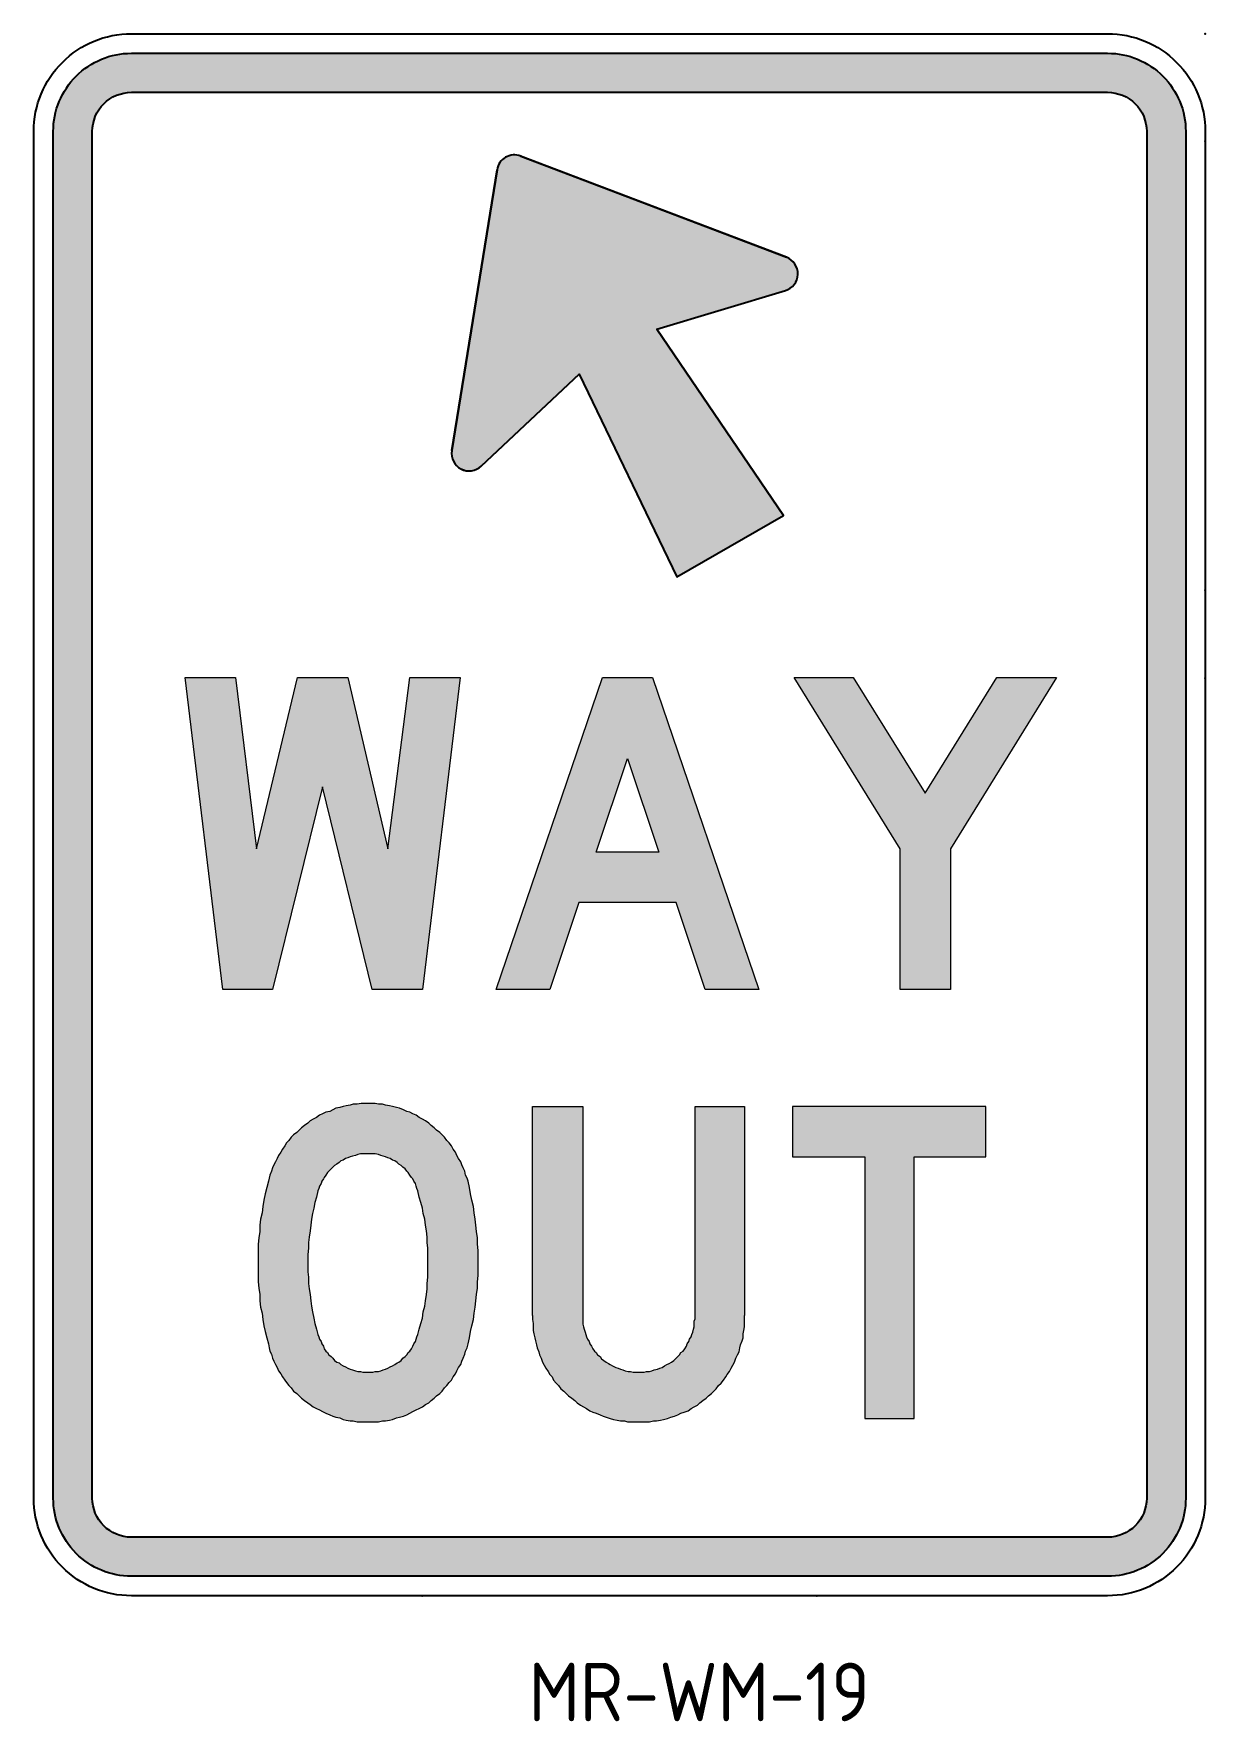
# Model space of a CAD drawing. Extents: x 92.1 to 152.1, y 131 to 217.4.
import ezdxf
from ezdxf.enums import TextEntityAlignment as Align

# ---------------------------------------------------------------- set-up
doc = ezdxf.new("R2010")
doc.units = 0
doc.header["$LTSCALE"] = 12
doc.header["$MEASUREMENT"] = 0
doc.header["$PDSIZE"] = 4
doc.layers.get('0').update_dxf_attribs({"linetype": 'CONTINUOUS'})
for name, color, linetype in [('L25', 1, 'CONTINUOUS'), ('L35', 3, 'CONTINUOUS'), ('T25', 1, 'CONTINUOUS')]:
    doc.layers.add(name, color=color, linetype=linetype)
doc.styles.add('ISO', font='iso')

# ---------------------------------------------------------------- blocks, each defined once
blk = doc.blocks.new('ARROWU3')
at = {"layer": 'L35'}
for p, q in [((2.02, 113.68), (94.02, 226.68)), ((107.98, 226.68), (199.98, 113.68)), ((78, 115), (11.06, 99.24)), ((78, 115), (69.5, 0)), ((124, 115), (190.94, 99.24)), ((124, 115), (132.5, 0)), ((69.5, 0), (132.5, 0))]:
    blk.add_line(p, q, dxfattribs=at)
for centre, start, end in [((101, 221), 39.15108, 140.84892), ((9, 108), 140.84892, 283.24902), ((193, 108), 256.75098, 39.15108)]:
    blk.add_arc(centre, 9, start, end, dxfattribs=at)
blk = doc.blocks.new('IBLK1')
at = {"layer": 'L35', "xscale": 0.1, "yscale": 0.1, "zscale": 0.1}
blk.add_blockref('ARROWU3', (0, 0), dxfattribs=at)

msp = doc.modelspace()

# ---------------------------------------------------------------- hatches: boundary and pattern name
at = {"layer": 'L25'}
h = msp.add_hatch(color=256, dxfattribs=at)
edge = h.paths.add_edge_path(flags=16)
edge.add_line((95.068, 142.431), (95.068, 212.431))
edge.add_arc((97.068, 212.431), 2, 90, 180, ccw=False)
edge.add_line((97.068, 214.431), (147.068, 214.431))
edge.add_arc((147.068, 212.431), 2, 0, 90, ccw=False)
edge.add_line((149.068, 212.431), (149.068, 142.431))
edge.add_arc((147.068, 142.431), 2, -90, 0, ccw=False)
edge.add_line((147.068, 140.431), (97.068, 140.431))
edge.add_arc((97.068, 142.431), 2, 180, 270, ccw=False)
edge = h.paths.add_edge_path()
edge.add_line((93.068, 142.431), (93.068, 212.431))
edge.add_arc((97.068, 212.431), 4, 90, 180, ccw=False)
edge.add_line((97.068, 216.431), (147.068, 216.431))
edge.add_arc((147.068, 212.431), 4, 0, 90, ccw=False)
edge.add_line((151.068, 212.431), (151.068, 142.431))
edge.add_arc((147.068, 142.431), 4, -90, 0, ccw=False)
edge.add_line((147.068, 138.431), (97.068, 138.431))
edge.add_arc((97.068, 142.431), 4, 180, 270, ccw=False)
msp.add_hatch(color=256, dxfattribs=at).paths.add_polyline_path([(130.563, 204.278, 0.71593), (130.624, 205.981), (117.006, 211.167, 0.475358), (115.797, 210.469), (113.48, 196.083, 0.71593), (114.985, 195.284), (119.994, 199.996), (125.008, 189.612), (130.464, 192.762), (123.978, 202.296)])
h = msp.add_hatch(color=256, dxfattribs=at)
h.paths.add_polyline_path([(99.821, 184.455), (102.396, 184.455), (103.483, 175.681), (105.576, 184.455), (108.151, 184.455), (110.204, 175.681), (111.33, 184.455), (113.906, 184.455), (111.974, 168.478), (109.399, 168.478), (106.863, 178.861), (104.288, 168.478), (101.752, 168.478)])
h.paths.add_polyline_path([(124.088, 175.52), (120.868, 175.52), (122.478, 180.31)], flags=16)
h.paths.add_polyline_path([(115.757, 168.478), (121.19, 184.455), (123.766, 184.455), (129.199, 168.478), (126.462, 168.478), (124.973, 172.945), (119.983, 172.945), (118.494, 168.478)])
h.paths.add_polyline_path([(131.01, 184.455), (134.028, 184.455), (137.731, 178.539), (141.393, 184.455), (144.451, 184.455), (139.018, 175.681), (139.018, 168.478), (136.443, 168.478), (136.443, 175.681)])
h = msp.add_hatch(color=256, dxfattribs=at)
h.paths.add_polyline_path([(130.929, 162.481), (130.929, 159.906), (134.632, 159.906), (134.632, 146.505), (137.167, 146.505), (137.167, 159.906), (140.829, 159.906), (140.829, 162.481)])
h.paths.add_polyline_path([(109.198, 160.067), (109.037, 160.067), (108.916, 160.067), (108.795, 160.067), (108.674, 160.027), (108.554, 159.986), (108.393, 159.946), (108.272, 159.906), (108.151, 159.866), (108.03, 159.825), (107.91, 159.745), (107.789, 159.705), (107.708, 159.624), (107.588, 159.544), (107.467, 159.463), (107.387, 159.383), (107.306, 159.302), (107.185, 159.181), (107.105, 159.101), (107.024, 158.98), (106.944, 158.859), (106.904, 158.779), (106.823, 158.658), (106.783, 158.538), (106.702, 158.417), (106.662, 158.296), (106.622, 158.175), (106.541, 157.853), (106.461, 157.572), (106.421, 157.29), (106.34, 157.008), (106.3, 156.727), (106.26, 156.405), (106.219, 156.123), (106.179, 155.801), (106.139, 155.519), (106.139, 155.237), (106.099, 154.916), (106.099, 154.634), (106.099, 154.312), (106.099, 154.03), (106.139, 153.748), (106.139, 153.427), (106.179, 153.145), (106.219, 152.863), (106.26, 152.541), (106.3, 152.259), (106.34, 151.978), (106.421, 151.656), (106.461, 151.374), (106.541, 151.092), (106.622, 150.811), (106.662, 150.69), (106.702, 150.569), (106.783, 150.448), (106.823, 150.328), (106.904, 150.207), (106.944, 150.086), (107.024, 149.966), (107.105, 149.885), (107.185, 149.764), (107.306, 149.684), (107.387, 149.603), (107.467, 149.483), (107.588, 149.402), (107.708, 149.362), (107.789, 149.281), (107.91, 149.201), (108.03, 149.161), (108.151, 149.08), (108.272, 149.04), (108.393, 149), (108.554, 148.959), (108.674, 148.919), (108.795, 148.919), (108.916, 148.879), (109.037, 148.879), (109.198, 148.879), (109.318, 148.879), (109.439, 148.879), (109.56, 148.919), (109.721, 148.919), (109.841, 148.959), (109.962, 149), (110.083, 149.04), (110.204, 149.08), (110.324, 149.161), (110.445, 149.201), (110.566, 149.281), (110.687, 149.362), (110.767, 149.402), (110.888, 149.483), (110.968, 149.603), (111.089, 149.684), (111.169, 149.764), (111.25, 149.885), (111.33, 149.966), (111.411, 150.086), (111.491, 150.207), (111.532, 150.328), (111.612, 150.448), (111.652, 150.569), (111.693, 150.69), (111.733, 150.811), (111.813, 151.092), (111.894, 151.374), (111.974, 151.656), (112.015, 151.978), (112.095, 152.259), (112.135, 152.541), (112.176, 152.863), (112.216, 153.145), (112.216, 153.427), (112.256, 153.748), (112.256, 154.03), (112.256, 154.312), (112.256, 154.634), (112.256, 154.916), (112.256, 155.237), (112.216, 155.519), (112.216, 155.801), (112.176, 156.123), (112.135, 156.405), (112.095, 156.727), (112.015, 157.008), (111.974, 157.29), (111.894, 157.572), (111.813, 157.853), (111.733, 158.175), (111.693, 158.296), (111.652, 158.417), (111.612, 158.538), (111.532, 158.658), (111.491, 158.779), (111.411, 158.859), (111.33, 158.98), (111.25, 159.101), (111.169, 159.181), (111.089, 159.302), (110.968, 159.383), (110.888, 159.463), (110.767, 159.544), (110.687, 159.624), (110.566, 159.705), (110.445, 159.745), (110.324, 159.825), (110.204, 159.866), (110.083, 159.906), (109.962, 159.946), (109.841, 159.986), (109.721, 160.027), (109.56, 160.067), (109.439, 160.067), (109.318, 160.067)], flags=16)
h.paths.add_polyline_path([(109.198, 162.642), (108.996, 162.642), (108.835, 162.642), (108.634, 162.602), (108.433, 162.602), (108.272, 162.562), (108.071, 162.522), (107.91, 162.481), (107.749, 162.441), (107.548, 162.401), (107.387, 162.32), (107.226, 162.24), (107.024, 162.2), (106.863, 162.119), (106.702, 162.039), (106.541, 161.918), (106.38, 161.838), (106.219, 161.757), (106.099, 161.636), (105.938, 161.516), (105.777, 161.395), (105.656, 161.274), (105.535, 161.153), (105.374, 161.033), (105.254, 160.912), (105.133, 160.751), (105.012, 160.63), (104.932, 160.469), (104.811, 160.308), (104.73, 160.147), (104.61, 159.986), (104.529, 159.825), (104.449, 159.664), (104.368, 159.503), (104.288, 159.342), (104.247, 159.181), (104.167, 158.98), (104.127, 158.819), (104.087, 158.658), (104.006, 158.336), (103.926, 158.014), (103.845, 157.692), (103.805, 157.37), (103.765, 157.048), (103.684, 156.727), (103.644, 156.405), (103.644, 156.083), (103.604, 155.761), (103.563, 155.439), (103.563, 155.117), (103.563, 154.795), (103.563, 154.473), (103.563, 154.151), (103.563, 153.829), (103.563, 153.507), (103.604, 153.185), (103.644, 152.863), (103.644, 152.541), (103.684, 152.219), (103.765, 151.897), (103.805, 151.575), (103.845, 151.253), (103.926, 150.972), (104.006, 150.65), (104.087, 150.328), (104.127, 150.127), (104.167, 149.966), (104.247, 149.805), (104.288, 149.603), (104.368, 149.442), (104.449, 149.281), (104.529, 149.12), (104.61, 148.959), (104.73, 148.798), (104.811, 148.637), (104.932, 148.476), (105.012, 148.356), (105.133, 148.195), (105.254, 148.074), (105.374, 147.913), (105.535, 147.792), (105.656, 147.672), (105.777, 147.551), (105.938, 147.43), (106.099, 147.309), (106.219, 147.229), (106.38, 147.108), (106.541, 147.028), (106.702, 146.947), (106.863, 146.867), (107.024, 146.786), (107.226, 146.706), (107.387, 146.625), (107.548, 146.585), (107.749, 146.545), (107.91, 146.464), (108.071, 146.424), (108.272, 146.384), (108.433, 146.384), (108.634, 146.344), (108.835, 146.344), (108.996, 146.344), (109.198, 146.344), (109.358, 146.344), (109.56, 146.344), (109.721, 146.344), (109.922, 146.384), (110.083, 146.384), (110.284, 146.424), (110.445, 146.464), (110.646, 146.545), (110.807, 146.585), (111.008, 146.625), (111.169, 146.706), (111.33, 146.786), (111.491, 146.867), (111.652, 146.947), (111.813, 147.028), (111.974, 147.108), (112.135, 147.229), (112.296, 147.309), (112.417, 147.43), (112.578, 147.551), (112.699, 147.672), (112.86, 147.792), (112.98, 147.913), (113.101, 148.074), (113.222, 148.195), (113.343, 148.356), (113.463, 148.476), (113.544, 148.637), (113.665, 148.798), (113.745, 148.959), (113.826, 149.12), (113.946, 149.281), (113.987, 149.442), (114.067, 149.603), (114.148, 149.805), (114.188, 149.966), (114.268, 150.127), (114.309, 150.328), (114.389, 150.65), (114.429, 150.972), (114.51, 151.253), (114.59, 151.575), (114.63, 151.897), (114.671, 152.219), (114.711, 152.541), (114.751, 152.863), (114.791, 153.185), (114.791, 153.507), (114.832, 153.829), (114.832, 154.151), (114.832, 154.473), (114.832, 154.795), (114.832, 155.117), (114.791, 155.439), (114.791, 155.761), (114.751, 156.083), (114.711, 156.405), (114.671, 156.727), (114.63, 157.048), (114.59, 157.37), (114.51, 157.692), (114.429, 158.014), (114.389, 158.336), (114.309, 158.658), (114.268, 158.819), (114.188, 158.98), (114.148, 159.181), (114.067, 159.342), (113.987, 159.503), (113.946, 159.664), (113.826, 159.825), (113.745, 159.986), (113.665, 160.147), (113.544, 160.308), (113.463, 160.469), (113.343, 160.63), (113.222, 160.751), (113.101, 160.912), (112.98, 161.033), (112.86, 161.153), (112.699, 161.274), (112.578, 161.395), (112.417, 161.516), (112.296, 161.636), (112.135, 161.757), (111.974, 161.838), (111.813, 161.918), (111.652, 162.039), (111.491, 162.119), (111.33, 162.2), (111.169, 162.24), (111.008, 162.32), (110.807, 162.401), (110.646, 162.441), (110.445, 162.481), (110.284, 162.522), (110.083, 162.562), (109.922, 162.602), (109.721, 162.602), (109.56, 162.642), (109.358, 162.642)])
h.paths.add_polyline_path([(117.609, 151.777), (117.609, 162.481), (120.184, 162.481), (120.184, 151.777), (120.184, 151.616), (120.184, 151.495), (120.184, 151.334), (120.224, 151.213), (120.265, 151.092), (120.305, 150.931), (120.345, 150.811), (120.385, 150.69), (120.426, 150.569), (120.506, 150.448), (120.546, 150.328), (120.627, 150.207), (120.707, 150.086), (120.788, 149.966), (120.868, 149.885), (120.949, 149.764), (121.07, 149.684), (121.15, 149.563), (121.271, 149.483), (121.391, 149.402), (121.512, 149.322), (121.593, 149.281), (121.713, 149.201), (121.874, 149.12), (121.995, 149.08), (122.116, 149.04), (122.237, 149), (122.357, 148.959), (122.518, 148.919), (122.639, 148.919), (122.76, 148.879), (122.921, 148.879), (123.041, 148.879), (123.202, 148.879), (123.323, 148.879), (123.444, 148.919), (123.605, 148.919), (123.726, 148.959), (123.846, 149), (124.007, 149.04), (124.128, 149.08), (124.249, 149.12), (124.37, 149.201), (124.49, 149.281), (124.611, 149.322), (124.732, 149.402), (124.852, 149.483), (124.933, 149.563), (125.054, 149.684), (125.134, 149.764), (125.215, 149.885), (125.335, 149.966), (125.416, 150.086), (125.496, 150.207), (125.537, 150.328), (125.617, 150.448), (125.657, 150.569), (125.738, 150.69), (125.778, 150.811), (125.818, 150.931), (125.859, 151.092), (125.899, 151.213), (125.899, 151.334), (125.899, 151.495), (125.939, 151.616), (125.939, 151.777), (125.939, 162.481), (128.474, 162.481), (128.474, 151.777), (128.474, 151.575), (128.474, 151.374), (128.474, 151.213), (128.434, 151.012), (128.394, 150.851), (128.394, 150.65), (128.354, 150.489), (128.273, 150.287), (128.233, 150.127), (128.193, 149.925), (128.112, 149.764), (128.032, 149.603), (127.951, 149.402), (127.871, 149.241), (127.79, 149.08), (127.71, 148.919), (127.589, 148.758), (127.509, 148.637), (127.388, 148.476), (127.267, 148.316), (127.146, 148.195), (127.026, 148.034), (126.905, 147.913), (126.784, 147.792), (126.623, 147.672), (126.502, 147.551), (126.341, 147.43), (126.18, 147.309), (126.06, 147.189), (125.899, 147.108), (125.738, 147.028), (125.577, 146.907), (125.376, 146.826), (125.215, 146.786), (125.054, 146.706), (124.893, 146.625), (124.691, 146.585), (124.53, 146.505), (124.329, 146.464), (124.168, 146.424), (123.967, 146.384), (123.806, 146.384), (123.605, 146.344), (123.444, 146.344), (123.243, 146.344), (123.041, 146.344), (122.88, 146.344), (122.679, 146.344), (122.478, 146.344), (122.317, 146.384), (122.116, 146.384), (121.955, 146.424), (121.754, 146.464), (121.593, 146.505), (121.391, 146.585), (121.23, 146.625), (121.07, 146.706), (120.868, 146.786), (120.707, 146.826), (120.546, 146.907), (120.385, 147.028), (120.224, 147.108), (120.063, 147.189), (119.902, 147.309), (119.782, 147.43), (119.621, 147.551), (119.46, 147.672), (119.339, 147.792), (119.218, 147.913), (119.057, 148.034), (118.937, 148.195), (118.816, 148.316), (118.695, 148.476), (118.615, 148.637), (118.494, 148.758), (118.413, 148.919), (118.293, 149.08), (118.212, 149.241), (118.132, 149.402), (118.051, 149.603), (117.971, 149.764), (117.93, 149.925), (117.85, 150.127), (117.81, 150.287), (117.769, 150.489), (117.729, 150.65), (117.689, 150.851), (117.649, 151.012), (117.649, 151.213), (117.649, 151.374), (117.609, 151.575)])

# ---------------------------------------------------------------- linework, layer by layer
at = {"color": 3, "lineweight": 0}
for points in [[(99.821, 184.455), (102.396, 184.455), (103.483, 175.681), (105.576, 184.455), (108.151, 184.455), (110.204, 175.681), (111.33, 184.455), (113.906, 184.455), (111.974, 168.478), (109.399, 168.478), (106.863, 178.861), (104.288, 168.478), (101.752, 168.478), (99.821, 184.455), (99.821, 184.455)], [(115.757, 168.478), (121.19, 184.455), (123.766, 184.455), (129.199, 168.478), (126.462, 168.478), (124.973, 172.945), (119.983, 172.945), (118.494, 168.478), (115.757, 168.478), (115.757, 168.478)], [(131.01, 184.455), (134.028, 184.455), (137.731, 178.539), (141.393, 184.455), (144.451, 184.455), (139.018, 175.681), (139.018, 168.478), (136.443, 168.478), (136.443, 175.681), (131.01, 184.455), (131.01, 184.455)], [(124.088, 175.52), (120.868, 175.52), (122.478, 180.31), (124.088, 175.52), (124.088, 175.52)], [(109.198, 162.642), (108.996, 162.642), (108.835, 162.642), (108.634, 162.602), (108.433, 162.602), (108.272, 162.562), (108.071, 162.522), (107.91, 162.481), (107.749, 162.441), (107.548, 162.401), (107.387, 162.32), (107.226, 162.24), (107.024, 162.2), (106.863, 162.119), (106.702, 162.039), (106.541, 161.918), (106.38, 161.838), (106.219, 161.757), (106.099, 161.636), (105.938, 161.516), (105.777, 161.395), (105.656, 161.274), (105.535, 161.153), (105.374, 161.033), (105.254, 160.912), (105.133, 160.751), (105.012, 160.63), (104.932, 160.469), (104.811, 160.308), (104.73, 160.147), (104.61, 159.986), (104.529, 159.825), (104.449, 159.664), (104.368, 159.503), (104.288, 159.342), (104.247, 159.181), (104.167, 158.98), (104.127, 158.819), (104.087, 158.658)], [(114.309, 158.658), (114.268, 158.819), (114.188, 158.98), (114.148, 159.181), (114.067, 159.342), (113.987, 159.503), (113.946, 159.664), (113.826, 159.825), (113.745, 159.986), (113.665, 160.147), (113.544, 160.308), (113.463, 160.469), (113.343, 160.63), (113.222, 160.751), (113.101, 160.912), (112.98, 161.033), (112.86, 161.153), (112.699, 161.274), (112.578, 161.395), (112.417, 161.516), (112.296, 161.636), (112.135, 161.757), (111.974, 161.838), (111.813, 161.918), (111.652, 162.039), (111.491, 162.119), (111.33, 162.2), (111.169, 162.24), (111.008, 162.32), (110.807, 162.401), (110.646, 162.441), (110.445, 162.481), (110.284, 162.522), (110.083, 162.562), (109.922, 162.602), (109.721, 162.602), (109.56, 162.642), (109.358, 162.642), (109.198, 162.642)], [(117.609, 151.777), (117.609, 162.481)], [(117.609, 162.481), (120.184, 162.481), (120.184, 151.777), (120.184, 151.616), (120.184, 151.495), (120.184, 151.334), (120.224, 151.213), (120.265, 151.092), (120.305, 150.931), (120.345, 150.811), (120.385, 150.69), (120.426, 150.569), (120.506, 150.448), (120.546, 150.328), (120.627, 150.207), (120.707, 150.086), (120.788, 149.966), (120.868, 149.885), (120.949, 149.764), (121.07, 149.684), (121.15, 149.563), (121.271, 149.483), (121.391, 149.402), (121.512, 149.322), (121.593, 149.281), (121.713, 149.201), (121.874, 149.12), (121.995, 149.08), (122.116, 149.04), (122.237, 149), (122.357, 148.959), (122.518, 148.919), (122.639, 148.919), (122.76, 148.879), (122.921, 148.879), (123.041, 148.879), (123.202, 148.879), (123.323, 148.879), (123.444, 148.919), (123.605, 148.919), (123.726, 148.959), (123.846, 149), (124.007, 149.04), (124.128, 149.08), (124.249, 149.12), (124.37, 149.201), (124.49, 149.281), (124.611, 149.322), (124.732, 149.402), (124.852, 149.483), (124.933, 149.563), (125.054, 149.684), (125.134, 149.764), (125.215, 149.885), (125.335, 149.966), (125.416, 150.086), (125.496, 150.207), (125.537, 150.328), (125.617, 150.448), (125.657, 150.569), (125.738, 150.69), (125.778, 150.811), (125.818, 150.931), (125.859, 151.092), (125.899, 151.213), (125.899, 151.334), (125.899, 151.495), (125.939, 151.616), (125.939, 151.777), (125.939, 162.481), (128.474, 162.481), (128.474, 151.777)], [(130.929, 162.481), (130.929, 159.906), (134.632, 159.906), (134.632, 146.505), (137.167, 146.505), (137.167, 159.906), (140.829, 159.906), (140.829, 162.481), (130.929, 162.481), (130.929, 162.481)], [(109.198, 160.067), (109.037, 160.067), (108.916, 160.067), (108.795, 160.067), (108.674, 160.027), (108.554, 159.986), (108.393, 159.946), (108.272, 159.906), (108.151, 159.866), (108.03, 159.825), (107.91, 159.745), (107.789, 159.705), (107.708, 159.624), (107.588, 159.544), (107.467, 159.463), (107.387, 159.383), (107.306, 159.302), (107.185, 159.181), (107.105, 159.101), (107.024, 158.98), (106.944, 158.859), (106.904, 158.779), (106.823, 158.658), (106.783, 158.538), (106.702, 158.417), (106.662, 158.296), (106.622, 158.175)], [(111.733, 158.175), (111.693, 158.296), (111.652, 158.417), (111.612, 158.538), (111.532, 158.658), (111.491, 158.779), (111.411, 158.859), (111.33, 158.98), (111.25, 159.101), (111.169, 159.181), (111.089, 159.302), (110.968, 159.383), (110.888, 159.463), (110.767, 159.544), (110.687, 159.624), (110.566, 159.705), (110.445, 159.745), (110.324, 159.825), (110.204, 159.866), (110.083, 159.906), (109.962, 159.946), (109.841, 159.986), (109.721, 160.027), (109.56, 160.067), (109.439, 160.067), (109.318, 160.067), (109.198, 160.067)], [(104.087, 158.658), (104.006, 158.336), (103.926, 158.014), (103.845, 157.692), (103.805, 157.37), (103.765, 157.048), (103.684, 156.727), (103.644, 156.405), (103.644, 156.083), (103.604, 155.761), (103.563, 155.439), (103.563, 155.117), (103.563, 154.795), (103.563, 154.473), (103.563, 154.151), (103.563, 153.829), (103.563, 153.507), (103.604, 153.185), (103.644, 152.863), (103.644, 152.541), (103.684, 152.219), (103.765, 151.897), (103.805, 151.575), (103.845, 151.253), (103.926, 150.972), (104.006, 150.65), (104.087, 150.328)], [(106.622, 158.175), (106.541, 157.853), (106.461, 157.572), (106.421, 157.29), (106.34, 157.008), (106.3, 156.727), (106.26, 156.405), (106.219, 156.123), (106.179, 155.801), (106.139, 155.519), (106.139, 155.237), (106.099, 154.916), (106.099, 154.634), (106.099, 154.312), (106.099, 154.03), (106.139, 153.748), (106.139, 153.427), (106.179, 153.145), (106.219, 152.863), (106.26, 152.541), (106.3, 152.259), (106.34, 151.978), (106.421, 151.656), (106.461, 151.374), (106.541, 151.092), (106.622, 150.811)], [(111.733, 150.811), (111.813, 151.092), (111.894, 151.374), (111.974, 151.656), (112.015, 151.978), (112.095, 152.259), (112.135, 152.541), (112.176, 152.863), (112.216, 153.145), (112.216, 153.427), (112.256, 153.748), (112.256, 154.03), (112.256, 154.312), (112.256, 154.634), (112.256, 154.916), (112.256, 155.237), (112.216, 155.519), (112.216, 155.801), (112.176, 156.123), (112.135, 156.405), (112.095, 156.727), (112.015, 157.008), (111.974, 157.29), (111.894, 157.572), (111.813, 157.853), (111.733, 158.175)], [(114.309, 150.328), (114.389, 150.65), (114.429, 150.972), (114.51, 151.253), (114.59, 151.575), (114.63, 151.897), (114.671, 152.219), (114.711, 152.541), (114.751, 152.863), (114.791, 153.185), (114.791, 153.507), (114.832, 153.829), (114.832, 154.151), (114.832, 154.473), (114.832, 154.795), (114.832, 155.117), (114.791, 155.439), (114.791, 155.761), (114.751, 156.083), (114.711, 156.405), (114.671, 156.727), (114.63, 157.048), (114.59, 157.37), (114.51, 157.692), (114.429, 158.014), (114.389, 158.336), (114.309, 158.658)], [(117.609, 151.777), (117.609, 151.575), (117.649, 151.374), (117.649, 151.213), (117.649, 151.012), (117.689, 150.851), (117.729, 150.65), (117.769, 150.489), (117.81, 150.287), (117.85, 150.127), (117.93, 149.925), (117.971, 149.764), (118.051, 149.603), (118.132, 149.402), (118.212, 149.241), (118.293, 149.08), (118.413, 148.919), (118.494, 148.758), (118.615, 148.637), (118.695, 148.476), (118.816, 148.316), (118.937, 148.195), (119.057, 148.034), (119.218, 147.913), (119.339, 147.792), (119.46, 147.672), (119.621, 147.551), (119.782, 147.43), (119.902, 147.309), (120.063, 147.189), (120.224, 147.108), (120.385, 147.028), (120.546, 146.907), (120.707, 146.826), (120.868, 146.786), (121.07, 146.706), (121.23, 146.625), (121.391, 146.585), (121.593, 146.505), (121.754, 146.464), (121.955, 146.424), (122.116, 146.384), (122.317, 146.384), (122.478, 146.344), (122.679, 146.344), (122.88, 146.344), (123.041, 146.344)], [(123.041, 146.344), (123.243, 146.344), (123.444, 146.344), (123.605, 146.344), (123.806, 146.384), (123.967, 146.384), (124.168, 146.424), (124.329, 146.464), (124.53, 146.505), (124.691, 146.585), (124.893, 146.625), (125.054, 146.706), (125.215, 146.786), (125.376, 146.826), (125.577, 146.907), (125.738, 147.028), (125.899, 147.108), (126.06, 147.189), (126.18, 147.309), (126.341, 147.43), (126.502, 147.551), (126.623, 147.672), (126.784, 147.792), (126.905, 147.913), (127.026, 148.034), (127.146, 148.195), (127.267, 148.316), (127.388, 148.476), (127.509, 148.637), (127.589, 148.758), (127.71, 148.919), (127.79, 149.08), (127.871, 149.241), (127.951, 149.402), (128.032, 149.603), (128.112, 149.764), (128.193, 149.925), (128.233, 150.127), (128.273, 150.287), (128.354, 150.489), (128.394, 150.65), (128.394, 150.851), (128.434, 151.012), (128.474, 151.213), (128.474, 151.374), (128.474, 151.575), (128.474, 151.777)], [(106.622, 150.811), (106.662, 150.69), (106.702, 150.569), (106.783, 150.448), (106.823, 150.328), (106.904, 150.207), (106.944, 150.086), (107.024, 149.966), (107.105, 149.885), (107.185, 149.764), (107.306, 149.684), (107.387, 149.603), (107.467, 149.483), (107.588, 149.402), (107.708, 149.362), (107.789, 149.281), (107.91, 149.201), (108.03, 149.161), (108.151, 149.08), (108.272, 149.04), (108.393, 149), (108.554, 148.959), (108.674, 148.919), (108.795, 148.919), (108.916, 148.879), (109.037, 148.879), (109.198, 148.879)], [(109.198, 148.879), (109.318, 148.879), (109.439, 148.879), (109.56, 148.919), (109.721, 148.919), (109.841, 148.959), (109.962, 149), (110.083, 149.04), (110.204, 149.08), (110.324, 149.161), (110.445, 149.201), (110.566, 149.281), (110.687, 149.362), (110.767, 149.402), (110.888, 149.483), (110.968, 149.603), (111.089, 149.684), (111.169, 149.764), (111.25, 149.885), (111.33, 149.966), (111.411, 150.086), (111.491, 150.207), (111.532, 150.328), (111.612, 150.448), (111.652, 150.569), (111.693, 150.69), (111.733, 150.811)], [(104.087, 150.328), (104.127, 150.127), (104.167, 149.966), (104.247, 149.805), (104.288, 149.603), (104.368, 149.442), (104.449, 149.281), (104.529, 149.12), (104.61, 148.959), (104.73, 148.798), (104.811, 148.637), (104.932, 148.476), (105.012, 148.356), (105.133, 148.195), (105.254, 148.074), (105.374, 147.913), (105.535, 147.792), (105.656, 147.672), (105.777, 147.551), (105.938, 147.43), (106.099, 147.309), (106.219, 147.229), (106.38, 147.108), (106.541, 147.028), (106.702, 146.947), (106.863, 146.867), (107.024, 146.786), (107.226, 146.706), (107.387, 146.625), (107.548, 146.585), (107.749, 146.545), (107.91, 146.464), (108.071, 146.424), (108.272, 146.384), (108.433, 146.384), (108.634, 146.344), (108.835, 146.344), (108.996, 146.344), (109.198, 146.344)], [(109.198, 146.344), (109.358, 146.344), (109.56, 146.344), (109.721, 146.344), (109.922, 146.384), (110.083, 146.384), (110.284, 146.424), (110.445, 146.464), (110.646, 146.545), (110.807, 146.585), (111.008, 146.625), (111.169, 146.706), (111.33, 146.786), (111.491, 146.867), (111.652, 146.947), (111.813, 147.028), (111.974, 147.108), (112.135, 147.229), (112.296, 147.309), (112.417, 147.43), (112.578, 147.551), (112.699, 147.672), (112.86, 147.792), (112.98, 147.913), (113.101, 148.074), (113.222, 148.195), (113.343, 148.356), (113.463, 148.476), (113.544, 148.637), (113.665, 148.798), (113.745, 148.959), (113.826, 149.12), (113.946, 149.281), (113.987, 149.442), (114.067, 149.603), (114.148, 149.805), (114.188, 149.966), (114.268, 150.127), (114.309, 150.328)]]:
    msp.add_lwpolyline(points, dxfattribs=at)
at = {"layer": 'L25'}
msp.add_lwpolyline([(130.563, 204.278, 0.71593), (130.624, 205.981), (117.006, 211.167, 0.475358), (115.797, 210.469), (113.48, 196.083, 0.71593), (114.985, 195.284), (119.994, 199.996), (125.008, 189.612), (130.464, 192.762), (123.978, 202.296)], format="xyb", close=True, dxfattribs=at)
at = {"layer": 'L35'}
for points in [[(92.068, 142.431), (92.068, 212.431, -0.414214), (97.068, 217.431), (147.068, 217.431, -0.414214), (152.068, 212.431), (152.068, 142.431, -0.414214), (147.068, 137.431), (97.068, 137.431, -0.414214)], [(93.068, 142.431), (93.068, 212.431, -0.414214), (97.068, 216.431), (147.068, 216.431, -0.414214), (151.068, 212.431), (151.068, 142.431, -0.414214), (147.068, 138.431), (97.068, 138.431, -0.414214)], [(95.068, 142.431), (95.068, 212.431, -0.414214), (97.068, 214.431), (147.068, 214.431, -0.414214), (149.068, 212.431), (149.068, 142.431, -0.414214), (147.068, 140.431), (97.068, 140.431, -0.414214)]]:
    msp.add_lwpolyline(points, format="xyb", close=True, dxfattribs=at)
at = {"layer": 'T25'}
for p in [(152.068, 217.431), (152.068, 211.931), (152.068, 211.931), (152.068, 188.931), (152.068, 188.931), (152.068, 184.431), (111.968, 137.431), (111.968, 137.431), (132.168, 137.431), (132.168, 137.431)]:
    msp.add_point(p, dxfattribs=at)

# ---------------------------------------------------------------- block references
at = {"layer": 'L35', "rotation": 30}
msp.add_blockref('IBLK1', (118.989, 186.137), dxfattribs=at)

# ---------------------------------------------------------------- texts
at = {"layer": 'L25', "style": 'ISO'}
msp.add_text('MR-WM-19', height=3, dxfattribs=at).set_placement((126.154, 131.005), align=Align.CENTER)

doc.saveas('drawing.dxf')
